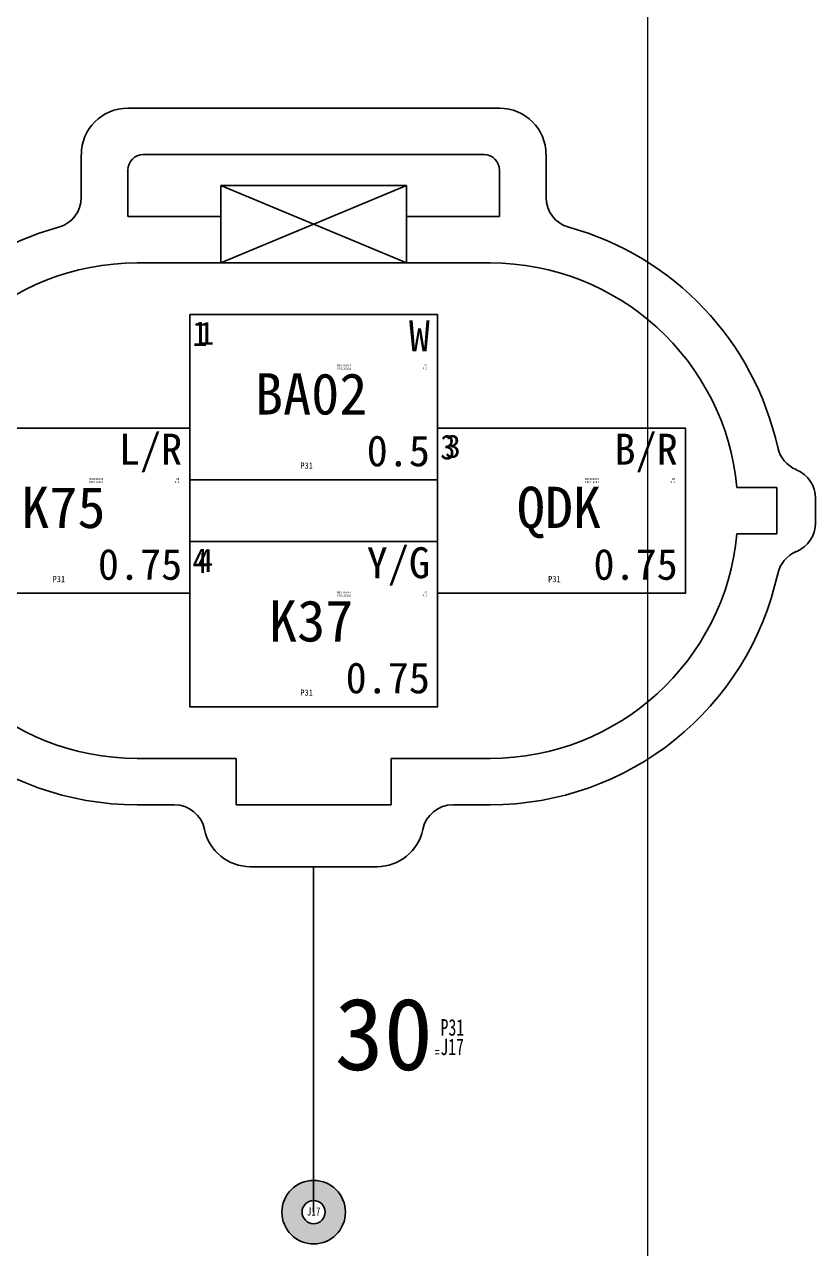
# Model space of a CAD drawing. Header units: millimetres. Extents: x -2653 to 6698, y -4403 to -42.
# Drawn here: x 704.4 to 742.7, y -861.8 to -802.5 of the extents above; entities that cross this region are included whole.
import ezdxf
from ezdxf.enums import TextEntityAlignment as Align

# ---------------------------------------------------------------- set-up
doc = ezdxf.new("R2010")
doc.units = ezdxf.units.MM
doc.header["$MEASUREMENT"] = 0
for name, color, linetype in [('节点长度', 1, 'Continuous'), ('节点长度-L', 32, 'Continuous'), ('轮廓线', 7, 'Continuous'), ('连接器护套图层', 7, 'Continuous')]:
    doc.layers.add(name, color=color, linetype=linetype)
for name, color, linetype, plot in [('节点长度-E1', 53, 'Continuous', False), ('节点长度-E2', 53, 'Continuous', False), ('节点长度-不打印', 14, 'Continuous', False), ('隐藏-剥皮长度', 2, 'Continuous', False), ('隐藏-加余量', 1, 'Continuous', False), ('隐藏-备注', 1, 'Continuous', False), ('隐藏-孔位', 1, 'Continuous', False), ('隐藏-对应端子', 2, 'Continuous', False), ('隐藏-节点长度辅助', 202, 'Continuous', False), ('隐藏-规格', 1, 'Continuous', False), ('隐藏-辅助信息', 3, 'Continuous', False), ('隐藏-防水栓', 2, 'Continuous', False)]:
    doc.layers.add(name, color=color, linetype=linetype, plot=plot)
doc.styles.add('CL', font='', dxfattribs={"height": 2})
doc.styles.add('样式1.5', font='', dxfattribs={"height": 1.5})
doc.styles.get('CL').set_extended_font_data('SimSun')
doc.styles.get('样式1.5').set_extended_font_data('SimSun')

# ---------------------------------------------------------------- blocks, each defined once
blk = doc.blocks.new('DJ7042Y-2.2-21(灰)')
at = {"linetype": 'Continuous'}
for p, q in [((1306.854, 503.136), (1288.851, 503.136)), ((1286.6, 498.815), (1286.6, 500.885)), ((1306.104, 500.885), (1289.601, 500.885)), ((1309.105, 500.885), (1309.105, 498.815)), ((1288.851, 497.885), (1288.851, 500.135)), ((1306.854, 500.135), (1306.854, 497.885)), ((1293.352, 499.385), (1293.352, 495.634)), ((1302.353, 499.385), (1293.352, 499.385)), ((1293.352, 499.385), (1302.353, 495.634)), ((1302.353, 499.385), (1293.352, 495.634)), ((1302.353, 499.385), (1302.353, 495.634)), ((1293.352, 497.885), (1288.851, 497.885)), ((1306.854, 497.885), (1302.353, 497.885)), ((1306.404, 495.634), (1289.301, 495.634)), ((1320.282, 484.757), (1318.353, 484.757)), ((1320.282, 484.757), (1320.282, 482.507)), ((1322.157, 484.23), (1322.157, 483.034)), ((1320.282, 482.507), (1318.353, 482.507)), ((1294.102, 471.63), (1289.301, 471.63)), ((1294.102, 471.63), (1294.102, 469.38)), ((1301.603, 471.63), (1301.603, 469.38)), ((1306.404, 471.63), (1301.603, 471.63)), ((1291.101, 469.38), (1289.301, 469.38)), ((1301.603, 469.38), (1294.102, 469.38)), ((1306.404, 469.38), (1304.604, 469.38)), ((1300.929, 466.379), (1294.776, 466.379))]:
    blk.add_line(p, q, dxfattribs=at)
for centre, radius, start, end in [((1288.851, 500.885), 2.25, 90, 180), ((1306.854, 500.885), 2.25, 0, 90), ((1289.601, 500.135), 0.75, 90, 180), ((1306.104, 500.135), 0.75, 0, 90), ((1285.1, 498.815), 1.5, 285.46308, 0), ((1310.605, 498.815), 1.5, 180, 254.53692), ((1289.301, 483.632), 14.253, 105.46665, 167.62603), ((1306.404, 483.632), 14.253, 12.37397, 74.53335), ((1289.301, 483.632), 12.002, 90.00067, 174.61901), ((1306.404, 483.632), 12.002, 5.38043, 89.99955), ((1321.791, 487.008), 1.5, 192.37026, 247.79335), ((1320.657, 484.23), 1.5, 0, 67.79335), ((1320.657, 483.034), 1.5, 292.20665, 0), ((1289.301, 483.632), 12.002, 185.38043, 269.99955), ((1306.404, 483.632), 12.002, 270, 354.62059), ((1321.791, 480.257), 1.5, 112.20665, 167.62974), ((1289.301, 483.632), 14.253, 192.37397, 270), ((1306.404, 483.632), 14.253, 270, 347.62603), ((1291.101, 467.879), 1.5, 11.5349, 90), ((1304.604, 467.879), 1.5, 90, 168.4651), ((1294.776, 468.63), 2.25, 191.53854, 270), ((1300.929, 468.63), 2.25, 270, 348.46146)]:
    blk.add_arc(centre, radius, start, end, dxfattribs=at)
at = {"layer": '轮廓线'}
for points in [[(1291.851, 493.132), (1303.851, 493.132), (1303.851, 485.132), (1291.851, 485.132)], [(1279.851, 487.632), (1291.851, 487.632), (1291.851, 479.632), (1279.851, 479.632)], [(1303.854, 487.632), (1315.854, 487.632), (1315.854, 479.632), (1303.854, 479.632)], [(1291.851, 482.132), (1303.851, 482.132), (1303.851, 474.132), (1291.851, 474.132)]]:
    blk.add_lwpolyline(points, close=True, dxfattribs=at)
at = {"color": 0, "linetype": 'ByBlock', "insert": (1304.98, 486.175), "char_height": 1.125, "width": 6.48206, "attachment_point": 9, "style": '样式1.5'}
blk.add_mtext('3', dxfattribs=at)
at = {"layer": '连接器护套图层', "linetype": 'ByBlock', "char_height": 1.125, "width": 6.48206, "attachment_point": 9, "style": '样式1.5'}
for s, insert in [('1', (1293.039, 491.67)), ('4', (1292.986, 480.66))]:
    blk.add_mtext(s, dxfattribs=dict(at, insert=insert))
blk = doc.blocks.new('电线2')
at = {"layer": '轮廓线', "color": 7, "style": 'CL', "flags": 4}
for tag, p in [('颜色', (5.879, 2.803)), ('线径', (5.879, -2.776))]:
    blk.add_attdef(tag, text='', height=1.5, dxfattribs=at).set_placement(p, align=Align.MIDDLE_RIGHT)
blk.add_attdef('线号', text='', height=2, dxfattribs=at).set_placement((0.127, -0.016), align=Align.MIDDLE_CENTER)
at = {"layer": '隐藏-剥皮长度', "color": 2, "style": 'CL', "width": 0.9, "flags": 4}
blk.add_attdef('剥皮', text='', height=0.1, dxfattribs=at).set_placement((5.742, 1.222), align=Align.MIDDLE_RIGHT)
at = {"layer": '隐藏-加余量', "color": 1, "style": 'CL', "width": 0.9, "flags": 4}
blk.add_attdef('加余量', text='', height=0.1, dxfattribs=at).set_placement((5.742, 1.362), align=Align.MIDDLE_RIGHT)
at = {"layer": '隐藏-备注', "color": 1, "style": 'CL', "width": 0.9, "flags": 5}
blk.add_attdef('备注', text='', height=0.1, dxfattribs=at).set_placement((3.704, -1.38), align=Align.MIDDLE_CENTER)
at = {"layer": '隐藏-孔位', "color": 6, "style": 'CL', "width": 0.9, "flags": 4}
blk.add_attdef('孔位', text='', height=1.2, dxfattribs=at).set_placement((-5.625, 2.907), align=Align.MIDDLE_LEFT)
at = {"layer": '隐藏-对应端子', "color": 2, "style": 'CL', "width": 0.9, "flags": 4}
blk.add_attdef('对应簧片', text='', height=0.1, dxfattribs=at).set_placement((2.055, 1.208), align=Align.MIDDLE_RIGHT)
at = {"layer": '隐藏-规格', "color": 1, "style": 'CL', "width": 0.9, "flags": 5}
blk.add_attdef('规格', text='', height=0.2, dxfattribs=at).set_placement((5.742, -1.391), align=Align.MIDDLE_RIGHT)
at = {"layer": '隐藏-辅助信息', "color": 3, "style": 'CL', "width": 0.9, "flags": 5}
for tag, p in [('供方编码', (3.704, 1.236)), ('编码', (3.704, 1.37))]:
    blk.add_attdef(tag, text='', height=0.1, dxfattribs=at).set_placement(p, align=Align.MIDDLE_CENTER)
at = {"layer": '隐藏-辅助信息', "color": 2, "style": 'CL', "width": 0.9, "flags": 5}
for tag, p in [('辅助', (3.704, 1.511)), ('标识管', (3.704, -1.138))]:
    blk.add_attdef(tag, text='', height=0.1, dxfattribs=at).set_placement(p, align=Align.MIDDLE_CENTER)
at = {"layer": '隐藏-辅助信息', "color": 3, "style": 'CL', "width": 0.9, "flags": 5}
for tag, p in [('线种', (2.055, -1.261)), ('工位', (2.055, -1.38))]:
    blk.add_attdef(tag, text='', height=0.1, dxfattribs=at).set_placement(p, align=Align.MIDDLE_RIGHT)
at = {"layer": '隐藏-辅助信息', "color": 1, "style": 'CL', "width": 0.9, "flags": 5}
blk.add_attdef('选项', text='', height=0.1, dxfattribs=at).set_placement((3.704, -1.261), align=Align.MIDDLE_CENTER)
at = {"layer": '隐藏-辅助信息', "color": 4, "style": 'CL', "width": 0.9, "flags": 4}
blk.add_attdef('位置', text='', height=0.3, dxfattribs=at).set_placement((-0.094, -3.491), align=Align.MIDDLE_CENTER)
at = {"layer": '隐藏-防水栓', "color": 2, "style": 'CL', "width": 0.9, "flags": 4}
blk.add_attdef('防水栓', text='', height=0.1, dxfattribs=at).set_placement((2.055, 1.362), align=Align.MIDDLE_RIGHT)
blk = doc.blocks.new('分支点')
at = {"layer": '轮廓线'}
h = blk.add_hatch(color=1, dxfattribs=at)
edge = h.paths.add_edge_path()
edge.add_arc((-0.001, 0.001), 1.54, 0, 360)
edge = h.paths.add_edge_path(flags=16)
edge.add_arc((-0.001, 0.001), 0.56, 0, 360)
at = {"layer": '轮廓线', "color": 1, "linetype": 'ByBlock', "lineweight": -2}
for radius in [1.54, 0.56]:
    blk.add_circle((-0.001, 0.001), radius, dxfattribs=at)
at = {"layer": '轮廓线', "color": 2, "style": 'CL', "width": 0.8}
blk.add_attdef('位置', text='', height=0.4, dxfattribs=at).set_placement((-0.002, 0.035), align=Align.MIDDLE_CENTER)
at = {"layer": '隐藏-辅助信息', "color": 1, "style": 'CL', "width": 0.8, "flags": 13}
blk.add_attdef('选项', text='', height=0.1, dxfattribs=at).set_placement((-0.002, -0.464), align=Align.MIDDLE_CENTER)
blk = doc.blocks.new('节点长度')
at = {"layer": '节点长度-E1', "color": 202, "ltscale": 0.5, "style": 'CL', "width": 0.7, "flags": 4}
blk.add_attdef('E1', text='', height=0.8, dxfattribs=at).set_placement((1.351, 0.931), align=Align.MIDDLE_LEFT)
at = {"layer": '节点长度-E2', "color": 202, "ltscale": 0.5, "style": 'CL', "width": 0.7, "flags": 4}
blk.add_attdef('E2', text='', height=0.8, dxfattribs=at).set_placement((1.339, -0.011), align=Align.MIDDLE_LEFT)
at = {"layer": '节点长度-L', "color": 1, "ltscale": 0.5, "style": 'CL', "flags": 4}
blk.add_attdef('L', text='', height=2, dxfattribs=at).set_placement((0.98, 0.612), align=Align.MIDDLE_RIGHT)
at = {"layer": '节点长度-不打印', "color": 202, "ltscale": 0.5, "style": 'CL', "width": 0.7}
blk.add_text('=', height=0.5, dxfattribs=at).set_placement((1.189, -0.273), align=Align.MIDDLE_CENTER)
at = {"layer": '节点长度-不打印', "color": 1, "style": 'CL', "width": 0.8, "flags": 13}
blk.add_attdef('选项', text='', height=0.1, dxfattribs=at).set_placement((0.334, -0.1), align=Align.MIDDLE_CENTER)

msp = doc.modelspace()

# ---------------------------------------------------------------- linework, layer by layer
at = {"layer": '轮廓线', "color": 3, "lineweight": 0}
msp.add_line((734.567, -342.271), (734.567, -1142.271), dxfattribs=at)
at = {"layer": '轮廓线', "lineweight": -3}
msp.add_line((718.398, -843.327), (718.398, -860.066), dxfattribs=at)

# ---------------------------------------------------------------- block references
at = {"lineweight": -3}
msp.add_blockref('DJ7042Y-2.2-21(灰)', (-579.454, -1309.706), dxfattribs=at)
ref = msp.add_blockref('电线2', (718.151, -820.398), dxfattribs=at)
ref.add_attrib('线号', 'BA02', dxfattribs={"layer": '轮廓线', "color": 7, "height": 2, "style": 'CL'}).set_placement((718.278, -820.414), align=Align.MIDDLE_CENTER)
ref.add_attrib('线径', '0.5', dxfattribs={"layer": '轮廓线', "color": 7, "height": 1.5, "style": 'CL'}).set_placement((724.03, -823.174), align=Align.MIDDLE_RIGHT)
ref.add_attrib('颜色', 'W', dxfattribs={"layer": '轮廓线', "color": 7, "height": 1.5, "style": 'CL'}).set_placement((724.03, -817.595), align=Align.MIDDLE_RIGHT)
ref.add_attrib('孔位', '1', dxfattribs={"layer": '隐藏-孔位', "color": 6, "height": 1.2, "style": 'CL', "width": 0.9}).set_placement((712.526, -817.491), align=Align.MIDDLE_LEFT)
ref.add_attrib('剥皮', '4.2', dxfattribs={"layer": '隐藏-剥皮长度', "color": 2, "height": 0.1, "style": 'CL', "width": 0.9}).set_placement((723.893, -819.177), align=Align.MIDDLE_RIGHT)
ref.add_attrib('对应簧片', 'PP0116301', dxfattribs={"layer": '隐藏-对应端子', "color": 2, "height": 0.1, "style": 'CL', "width": 0.9}).set_placement((720.206, -819.19), align=Align.MIDDLE_RIGHT)
ref.add_attrib('防水栓', 'M30100241', dxfattribs={"layer": '隐藏-防水栓', "color": 2, "height": 0.1, "style": 'CL', "width": 0.9}).set_placement((720.206, -819.036), align=Align.MIDDLE_RIGHT)
ref.add_attrib('加余量', '25', dxfattribs={"layer": '隐藏-加余量', "color": 1, "height": 0.1, "style": 'CL', "width": 0.9}).set_placement((723.893, -819.036), align=Align.MIDDLE_RIGHT)
ref.add_attrib('位置', 'P31', dxfattribs={"layer": '隐藏-辅助信息', "color": 4, "height": 0.3, "style": 'CL', "width": 0.9}).set_placement((718.057, -823.889), align=Align.MIDDLE_CENTER)
ref = msp.add_blockref('电线2', (706.151, -825.898), dxfattribs=at)
ref.add_attrib('线号', 'K75', dxfattribs={"layer": '轮廓线', "color": 7, "height": 2, "style": 'CL'}).set_placement((706.278, -825.915), align=Align.MIDDLE_CENTER)
ref.add_attrib('线径', '0.75', dxfattribs={"layer": '轮廓线', "color": 7, "height": 1.5, "style": 'CL'}).set_placement((712.03, -828.674), align=Align.MIDDLE_RIGHT)
ref.add_attrib('颜色', 'L/R', dxfattribs={"layer": '轮廓线', "color": 7, "height": 1.5, "style": 'CL'}).set_placement((712.03, -823.095), align=Align.MIDDLE_RIGHT)
ref.add_attrib('孔位', '2', dxfattribs={"layer": '隐藏-孔位', "color": 6, "height": 1.2, "style": 'CL', "width": 0.9}).set_placement((700.526, -822.991), align=Align.MIDDLE_LEFT)
ref.add_attrib('剥皮', '4.2', dxfattribs={"layer": '隐藏-剥皮长度', "color": 2, "height": 0.1, "style": 'CL', "width": 0.9}).set_placement((711.893, -824.677), align=Align.MIDDLE_RIGHT)
ref.add_attrib('对应簧片', 'PP0116301', dxfattribs={"layer": '隐藏-对应端子', "color": 2, "height": 0.1, "style": 'CL', "width": 0.9}).set_placement((708.206, -824.69), align=Align.MIDDLE_RIGHT)
ref.add_attrib('防水栓', 'M30100241', dxfattribs={"layer": '隐藏-防水栓', "color": 2, "height": 0.1, "style": 'CL', "width": 0.9}).set_placement((708.206, -824.536), align=Align.MIDDLE_RIGHT)
ref.add_attrib('加余量', '25', dxfattribs={"layer": '隐藏-加余量', "color": 1, "height": 0.1, "style": 'CL', "width": 0.9}).set_placement((711.893, -824.536), align=Align.MIDDLE_RIGHT)
ref.add_attrib('位置', 'P31', dxfattribs={"layer": '隐藏-辅助信息', "color": 4, "height": 0.3, "style": 'CL', "width": 0.9}).set_placement((706.057, -829.389), align=Align.MIDDLE_CENTER)
ref = msp.add_blockref('电线2', (730.153, -825.898), dxfattribs=at)
ref.add_attrib('线号', 'QDK', dxfattribs={"layer": '轮廓线', "color": 7, "height": 2, "style": 'CL'}).set_placement((730.28, -825.915), align=Align.MIDDLE_CENTER)
ref.add_attrib('线径', '0.75', dxfattribs={"layer": '轮廓线', "color": 7, "height": 1.5, "style": 'CL'}).set_placement((736.032, -828.674), align=Align.MIDDLE_RIGHT)
ref.add_attrib('颜色', 'B/R', dxfattribs={"layer": '轮廓线', "color": 7, "height": 1.5, "style": 'CL'}).set_placement((736.032, -823.095), align=Align.MIDDLE_RIGHT)
ref.add_attrib('孔位', '3', dxfattribs={"layer": '隐藏-孔位', "color": 6, "height": 1.2, "style": 'CL', "width": 0.9}).set_placement((724.528, -822.991), align=Align.MIDDLE_LEFT)
ref.add_attrib('剥皮', '4.2', dxfattribs={"layer": '隐藏-剥皮长度', "color": 2, "height": 0.1, "style": 'CL', "width": 0.9}).set_placement((735.895, -824.677), align=Align.MIDDLE_RIGHT)
ref.add_attrib('对应簧片', 'PP0116301', dxfattribs={"layer": '隐藏-对应端子', "color": 2, "height": 0.1, "style": 'CL', "width": 0.9}).set_placement((732.208, -824.69), align=Align.MIDDLE_RIGHT)
ref.add_attrib('防水栓', 'M30100241', dxfattribs={"layer": '隐藏-防水栓', "color": 2, "height": 0.1, "style": 'CL', "width": 0.9}).set_placement((732.208, -824.536), align=Align.MIDDLE_RIGHT)
ref.add_attrib('加余量', '25', dxfattribs={"layer": '隐藏-加余量', "color": 1, "height": 0.1, "style": 'CL', "width": 0.9}).set_placement((735.895, -824.536), align=Align.MIDDLE_RIGHT)
ref.add_attrib('位置', 'P31', dxfattribs={"layer": '隐藏-辅助信息', "color": 4, "height": 0.3, "style": 'CL', "width": 0.9}).set_placement((730.059, -829.389), align=Align.MIDDLE_CENTER)
ref = msp.add_blockref('电线2', (718.151, -831.399), dxfattribs=at)
ref.add_attrib('线号', 'K37', dxfattribs={"layer": '轮廓线', "color": 7, "height": 2, "style": 'CL'}).set_placement((718.278, -831.415), align=Align.MIDDLE_CENTER)
ref.add_attrib('线径', '0.75', dxfattribs={"layer": '轮廓线', "color": 7, "height": 1.5, "style": 'CL'}).set_placement((724.03, -834.174), align=Align.MIDDLE_RIGHT)
ref.add_attrib('颜色', 'Y/G', dxfattribs={"layer": '轮廓线', "color": 7, "height": 1.5, "style": 'CL'}).set_placement((724.03, -828.595), align=Align.MIDDLE_RIGHT)
ref.add_attrib('孔位', '4', dxfattribs={"layer": '隐藏-孔位', "color": 6, "height": 1.2, "style": 'CL', "width": 0.9}).set_placement((712.526, -828.492), align=Align.MIDDLE_LEFT)
ref.add_attrib('剥皮', '4.2', dxfattribs={"layer": '隐藏-剥皮长度', "color": 2, "height": 0.1, "style": 'CL', "width": 0.9}).set_placement((723.893, -830.177), align=Align.MIDDLE_RIGHT)
ref.add_attrib('对应簧片', 'PP0116301', dxfattribs={"layer": '隐藏-对应端子', "color": 2, "height": 0.1, "style": 'CL', "width": 0.9}).set_placement((720.206, -830.19), align=Align.MIDDLE_RIGHT)
ref.add_attrib('防水栓', 'M30100241', dxfattribs={"layer": '隐藏-防水栓', "color": 2, "height": 0.1, "style": 'CL', "width": 0.9}).set_placement((720.206, -830.037), align=Align.MIDDLE_RIGHT)
ref.add_attrib('加余量', '25', dxfattribs={"layer": '隐藏-加余量', "color": 1, "height": 0.1, "style": 'CL', "width": 0.9}).set_placement((723.893, -830.037), align=Align.MIDDLE_RIGHT)
ref.add_attrib('位置', 'P31', dxfattribs={"layer": '隐藏-辅助信息', "color": 4, "height": 0.3, "style": 'CL', "width": 0.9}).set_placement((718.057, -834.889), align=Align.MIDDLE_CENTER)
ref = msp.add_blockref('节点长度', (723.194, -852.043), dxfattribs=at)
ref.add_attrib('L', '30', dxfattribs={"layer": '节点长度', "color": 1, "ltscale": 0.5, "height": 3.5, "style": 'CL'}).set_placement((724.174, -851.431), align=Align.MIDDLE_RIGHT)
ref.add_attrib('E1', 'P31', dxfattribs={"layer": '隐藏-节点长度辅助', "color": 202, "ltscale": 0.5, "height": 0.8, "style": 'CL', "width": 0.7}).set_placement((724.545, -851.112), align=Align.MIDDLE_LEFT)
ref.add_attrib('E2', 'J17', dxfattribs={"layer": '隐藏-节点长度辅助', "color": 202, "ltscale": 0.5, "height": 0.8, "style": 'CL', "width": 0.7}).set_placement((724.533, -852.054), align=Align.MIDDLE_LEFT)
ref = msp.add_blockref('分支点', (718.398, -860.066), dxfattribs=at)
ref.add_attrib('位置', 'J17', dxfattribs={"layer": '隐藏-辅助信息', "color": 2, "height": 0.4, "style": 'CL', "width": 0.8}).set_placement((718.397, -860.032), align=Align.MIDDLE_CENTER)

doc.saveas('drawing.dxf')
